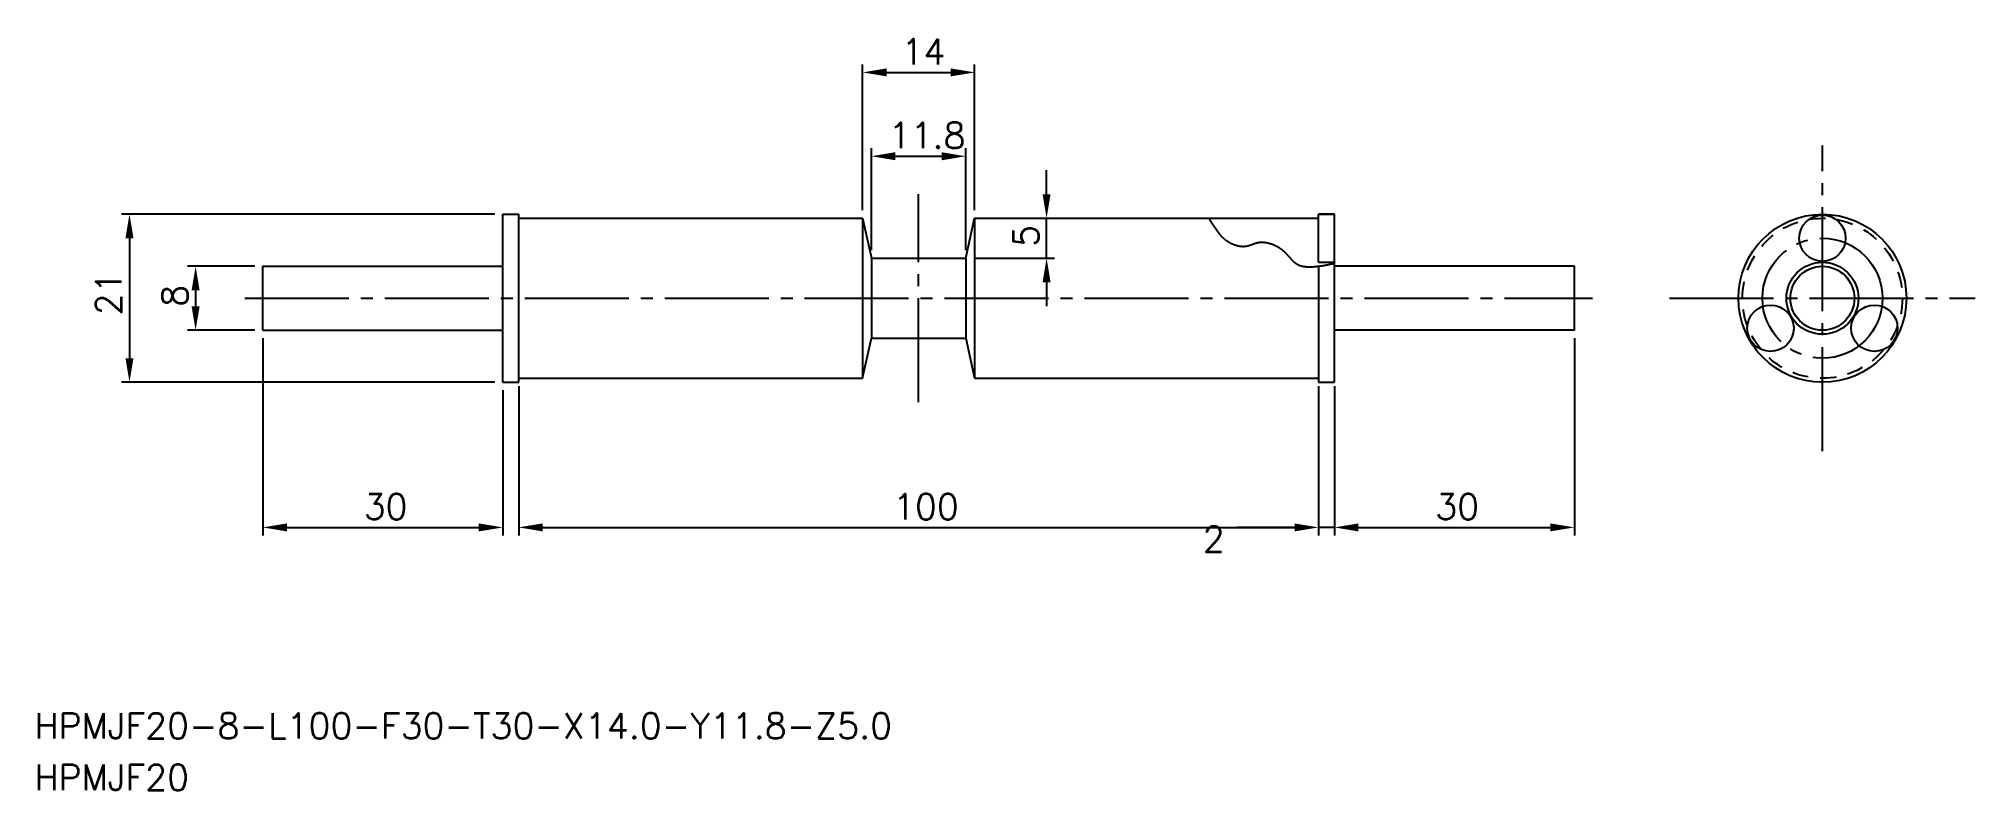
# Model space of a CAD drawing. Extents: x 14 to 256, y 87 to 181.
import ezdxf

# ---------------------------------------------------------------- set-up
doc = ezdxf.new("R2010")
doc.units = 0
doc.header["$PDMODE"] = 64
doc.linetypes.add('CENTER', pattern=[17.5, 13, -1.5, 1.5, -1.5])
doc.linetypes.add('DASHED', pattern=[3.5, 2, -1.5])
doc.layers.get('0').update_dxf_attribs({"linetype": 'CONTINUOUS'})
doc.layers.get('DEFPOINTS').update_dxf_attribs({"linetype": 'CONTINUOUS'})
doc.layers.add('CENTER', color=1, linetype='CENTER')
doc.layers.add('SIZE', color=7, linetype='CONTINUOUS')
doc.styles.get("Standard").update_dxf_attribs({"font": 'txt.shx', "bigfont": 'extfont.shx'})
doc.dimstyles.get("Standard").update_dxf_attribs({"dimtxt": 2.5, "dimasz": 2.5, "dimexe": 1.25, "dimexo": 0.625, "dimtad": 1, "dimcen": 2.5, "dimazin": 3, "dimtfac": 1, "dimtmove": 0, "dimatfit": 3})

# ---------------------------------------------------------------- blocks, each defined once
blk = doc.blocks.new('*U63')
at = {"layer": 'SIZE', "color": 0, "linetype": 'CONTINUOUS'}
blk.add_text('100', height=3.2, dxfattribs=at).set_placement((121.1, 120.66))
blk = doc.blocks.new('*D62')
at = {"layer": 'DEFPOINTS', "color": 0, "linetype": 'CONTINUOUS'}
for p in [(74.3, 138.3), (174.3, 138.3), (174.3, 119.66)]:
    blk.add_point(p, dxfattribs=at)
at = {"layer": 'SIZE', "color": 0, "linetype": 'CONTINUOUS'}
for p, q in [((74.3, 137.3), (74.3, 118.66)), ((174.3, 137.3), (174.3, 118.66)), ((77.3, 119.66), (171.3, 119.66))]:
    blk.add_line(p, q, dxfattribs=at)
for points in [[(77.3, 120.16), (77.3, 119.16), (74.3, 119.66)], [(171.3, 120.16), (171.3, 119.16), (174.3, 119.66)]]:
    blk.add_solid(points, dxfattribs=at)
at = {"layer": 'SIZE', "color": 7, "linetype": 'CONTINUOUS'}
blk.add_blockref('*U63', (0, 0), dxfattribs=at)
blk = doc.blocks.new('*U65')
at = {"layer": 'SIZE', "color": 0, "linetype": 'CONTINUOUS'}
blk.add_text('21', height=3.2, rotation=90, dxfattribs=at).set_placement((24.62, 146.16))
blk = doc.blocks.new('*D64')
at = {"layer": 'DEFPOINTS', "color": 0, "linetype": 'CONTINUOUS'}
for p in [(72.3, 158.8), (25.62, 137.8), (72.3, 137.8)]:
    blk.add_point(p, dxfattribs=at)
at = {"layer": 'SIZE', "color": 0, "linetype": 'CONTINUOUS'}
for p, q in [((71.3, 158.8), (24.62, 158.8)), ((25.62, 155.8), (25.62, 140.8)), ((71.3, 137.8), (24.62, 137.8))]:
    blk.add_line(p, q, dxfattribs=at)
for points in [[(25.12, 155.8), (26.12, 155.8), (25.62, 158.8)], [(25.12, 140.8), (26.12, 140.8), (25.62, 137.8)]]:
    blk.add_solid(points, dxfattribs=at)
at = {"layer": 'SIZE', "color": 7, "linetype": 'CONTINUOUS'}
blk.add_blockref('*U65', (0, 0), dxfattribs=at)
blk = doc.blocks.new('*U67')
at = {"layer": 'SIZE', "color": 0, "linetype": 'CONTINUOUS'}
blk.add_text('8', height=3.2, rotation=90, dxfattribs=at).set_placement((32.89, 147.23))
blk = doc.blocks.new('*D66')
at = {"layer": 'DEFPOINTS', "color": 0, "linetype": 'CONTINUOUS'}
for p in [(42.3, 152.3), (33.89, 144.3), (42.3, 144.3)]:
    blk.add_point(p, dxfattribs=at)
at = {"layer": 'SIZE', "color": 0, "linetype": 'CONTINUOUS'}
for p, q in [((41.3, 152.3), (32.89, 152.3)), ((33.89, 149.3), (33.89, 147.3)), ((41.3, 144.3), (32.89, 144.3))]:
    blk.add_line(p, q, dxfattribs=at)
for points in [[(33.39, 149.3), (34.39, 149.3), (33.89, 152.3)], [(33.39, 147.3), (34.39, 147.3), (33.89, 144.3)]]:
    blk.add_solid(points, dxfattribs=at)
at = {"layer": 'SIZE', "color": 7, "linetype": 'CONTINUOUS'}
blk.add_blockref('*U67', (0, 0), dxfattribs=at)
blk = doc.blocks.new('*U69')
at = {"layer": 'SIZE', "color": 0, "linetype": 'CONTINUOUS'}
blk.add_text('30', height=3.2, dxfattribs=at).set_placement((54.9, 120.66))
blk = doc.blocks.new('*D68')
at = {"layer": 'DEFPOINTS', "color": 0, "linetype": 'CONTINUOUS'}
for p in [(42.3, 144.3), (72.3, 137.8), (72.3, 119.66)]:
    blk.add_point(p, dxfattribs=at)
at = {"layer": 'SIZE', "color": 0, "linetype": 'CONTINUOUS'}
for p, q in [((42.3, 143.3), (42.3, 118.66)), ((72.3, 136.8), (72.3, 118.66)), ((45.3, 119.66), (69.3, 119.66))]:
    blk.add_line(p, q, dxfattribs=at)
for points in [[(45.3, 120.16), (45.3, 119.16), (42.3, 119.66)], [(69.3, 120.16), (69.3, 119.16), (72.3, 119.66)]]:
    blk.add_solid(points, dxfattribs=at)
at = {"layer": 'SIZE', "color": 7, "linetype": 'CONTINUOUS'}
blk.add_blockref('*U69', (0, 0), dxfattribs=at)
blk = doc.blocks.new('*U71')
at = {"layer": 'SIZE', "color": 0, "linetype": 'CONTINUOUS'}
blk.add_text('30', height=3.2, dxfattribs=at).set_placement((188.9, 120.66))
blk = doc.blocks.new('*D70')
at = {"layer": 'DEFPOINTS', "color": 0, "linetype": 'CONTINUOUS'}
for p in [(206.3, 144.3), (176.3, 138.3), (206.3, 119.66)]:
    blk.add_point(p, dxfattribs=at)
at = {"layer": 'SIZE', "color": 0, "linetype": 'CONTINUOUS'}
for p, q in [((206.3, 143.3), (206.3, 118.66)), ((176.3, 137.3), (176.3, 118.66)), ((179.3, 119.66), (203.3, 119.66))]:
    blk.add_line(p, q, dxfattribs=at)
for points in [[(179.3, 120.16), (179.3, 119.16), (176.3, 119.66)], [(203.3, 120.16), (203.3, 119.16), (206.3, 119.66)]]:
    blk.add_solid(points, dxfattribs=at)
at = {"layer": 'SIZE', "color": 7, "linetype": 'CONTINUOUS'}
blk.add_blockref('*U71', (0, 0), dxfattribs=at)
blk = doc.blocks.new('*U73')
at = {"color": 0, "linetype": 'CONTINUOUS'}
blk.add_text('14', height=3.2, dxfattribs=at).set_placement((122.16, 177.53))
blk = doc.blocks.new('*D72')
at = {"color": 0, "linetype": 'CONTINUOUS'}
for p, q in [((117.3, 159.3), (117.3, 177.53)), ((131.3, 159.3), (131.3, 177.53)), ((120.3, 176.53), (128.3, 176.53))]:
    blk.add_line(p, q, dxfattribs=at)
for points in [[(120.3, 177.03), (120.3, 176.03), (117.3, 176.53)], [(128.3, 177.03), (128.3, 176.03), (131.3, 176.53)]]:
    blk.add_solid(points, dxfattribs=at)
at = {"layer": 'DEFPOINTS', "color": 0, "linetype": 'CONTINUOUS'}
for p in [(131.3, 176.53), (117.3, 158.3), (131.3, 158.3)]:
    blk.add_point(p, dxfattribs=at)
at = {"layer": 'SIZE', "color": 7, "linetype": 'CONTINUOUS'}
blk.add_blockref('*U73', (0, 0), dxfattribs=at)
blk = doc.blocks.new('*U75')
at = {"color": 0, "linetype": 'CONTINUOUS'}
blk.add_text('11.8', height=3.2, dxfattribs=at).set_placement((120.56, 167.05))
blk = doc.blocks.new('*D74')
at = {"color": 0, "linetype": 'CONTINUOUS'}
for p, q in [((118.4, 154.3), (118.4, 167.05)), ((121.4, 166.05), (127.2, 166.05)), ((130.2, 154.3), (130.2, 167.05))]:
    blk.add_line(p, q, dxfattribs=at)
for points in [[(121.4, 166.55), (121.4, 165.55), (118.4, 166.05)], [(127.2, 166.55), (127.2, 165.55), (130.2, 166.05)]]:
    blk.add_solid(points, dxfattribs=at)
at = {"layer": 'DEFPOINTS', "color": 0, "linetype": 'CONTINUOUS'}
for p in [(130.2, 166.05), (118.4, 153.3), (130.2, 153.3)]:
    blk.add_point(p, dxfattribs=at)
at = {"layer": 'SIZE', "color": 7, "linetype": 'CONTINUOUS'}
blk.add_blockref('*U75', (0, 0), dxfattribs=at)
blk = doc.blocks.new('*U77')
at = {"color": 0, "linetype": 'CONTINUOUS'}
blk.add_text('5', height=3.2, rotation=90, dxfattribs=at).set_placement((139.3, 154.73))
blk = doc.blocks.new('*D76')
at = {"color": 0, "linetype": 'CONTINUOUS'}
for p, q in [((140.3, 161.3), (140.3, 164.3)), ((132.3, 158.3), (141.3, 158.3)), ((140.3, 153.3), (140.3, 158.3)), ((131.2, 153.3), (141.3, 153.3)), ((140.3, 150.3), (140.3, 147.3))]:
    blk.add_line(p, q, dxfattribs=at)
for points in [[(139.8, 161.3), (140.8, 161.3), (140.3, 158.3)], [(139.8, 150.3), (140.8, 150.3), (140.3, 153.3)]]:
    blk.add_solid(points, dxfattribs=at)
at = {"layer": 'DEFPOINTS', "color": 0, "linetype": 'CONTINUOUS'}
for p in [(131.3, 158.3), (140.3, 158.3), (130.2, 153.3)]:
    blk.add_point(p, dxfattribs=at)
at = {"layer": 'SIZE', "color": 7, "linetype": 'CONTINUOUS'}
blk.add_blockref('*U77', (0, 0), dxfattribs=at)
blk = doc.blocks.new('*D79')
at = {"layer": 'DEFPOINTS', "color": 0, "linetype": 'CONTINUOUS'}
for p in [(174.3, 137.3), (176.3, 137.3), (176.3, 119.66)]:
    blk.add_point(p, dxfattribs=at)
at = {"layer": 'SIZE', "color": 0, "linetype": 'CONTINUOUS'}
for p, q in [((174.3, 136.3), (174.3, 118.66)), ((176.3, 136.3), (176.3, 118.66)), ((171.3, 119.66), (164.16, 119.66)), ((176.3, 119.66), (174.3, 119.66)), ((179.3, 119.66), (182.3, 119.66))]:
    blk.add_line(p, q, dxfattribs=at)
for points in [[(171.3, 120.16), (171.3, 119.16), (174.3, 119.66)], [(179.3, 120.16), (179.3, 119.16), (176.3, 119.66)]]:
    blk.add_solid(points, dxfattribs=at)
at = {"layer": 'SIZE', "color": 0}
blk.add_text('2', height=3.2, dxfattribs=at).set_placement((159.83, 116.6))

msp = doc.modelspace()

# ---------------------------------------------------------------- linework, layer by layer
at = {"color": 7, "linetype": 'CONTINUOUS'}
for p, q in [((72.29809, 137.79825), (72.29809, 158.79825)), ((72.29809, 158.79825), (74.29809, 158.79825)), ((74.29809, 137.79825), (74.29809, 158.79825)), ((74.29809, 158.29825), (117.29809, 158.29825)), ((117.29809, 158.29825), (118.39809, 153.29825)), ((117.29809, 158.29825), (117.29809, 138.29825)), ((130.19809, 153.29825), (131.29809, 158.29825)), ((131.29809, 158.29825), (174.29809, 158.29825)), ((131.29809, 158.29825), (174.29809, 158.29825)), ((131.29809, 158.29825), (131.29809, 138.29825)), ((174.29809, 158.79825), (176.29809, 158.79825)), ((176.29809, 158.79825), (174.29809, 158.79825)), ((174.29809, 158.79825), (176.29809, 158.79825)), ((174.29809, 152.79825), (174.29809, 158.79825)), ((174.29809, 158.79825), (176.29809, 158.79825)), ((176.29809, 137.79825), (176.29809, 158.79825)), ((118.39809, 153.29825), (130.19809, 153.29825)), ((118.39809, 153.29825), (130.19809, 153.29825)), ((118.39809, 153.29825), (118.39809, 143.29825)), ((130.19809, 153.29825), (130.19809, 143.29825)), ((174.29809, 152.79825), (176.29809, 152.79825)), ((42.29809, 152.29825), (72.29809, 152.29825)), ((42.29809, 144.29825), (42.29809, 152.29825)), ((174.29809, 152.30891), (174.29809, 137.79825)), ((206.29809, 152.29825), (176.29809, 152.29825)), ((206.29809, 144.29825), (206.29809, 152.29825)), ((42.29809, 144.29825), (72.29809, 144.29825)), ((117.29809, 138.29825), (118.39809, 143.29825)), ((118.39809, 143.29825), (130.19809, 143.29825)), ((130.19809, 143.29825), (131.29809, 138.29825)), ((206.29809, 144.29825), (176.29809, 144.29825)), ((74.29809, 138.29825), (117.29809, 138.29825)), ((131.29809, 138.29825), (174.29809, 138.29825)), ((72.29809, 137.79825), (74.29809, 137.79825)), ((174.29809, 137.79825), (176.29809, 137.79825))]:
    msp.add_line(p, q, dxfattribs=at)
at = {"color": 3}
msp.add_polyline3d([(160.54298, 158.29825, 0), (160.56745, 158.2635, 0), (160.61745, 158.1925, 0), (160.66545, 158.1225, 0), (160.71345, 158.0535, 0), (160.75945, 157.9855, 0), (160.80545, 157.9185, 0), (160.85045, 157.8525, 0), (160.89445, 157.7875, 0), (160.93845, 157.7225, 0), (160.98045, 157.6595, 0), (161.02345, 157.5965, 0), (161.06445, 157.5345, 0), (161.10545, 157.4735, 0), (161.14545, 157.4135, 0), (161.18545, 157.3535, 0), (161.22445, 157.2955, 0), (161.26345, 157.2375, 0), (161.30245, 157.1805, 0), (161.34045, 157.1245, 0), (161.37745, 157.0685, 0), (161.41545, 157.0145, 0), (161.45245, 156.9605, 0), (161.48845, 156.9065, 0), (161.52545, 156.8545, 0), (161.56145, 156.8025, 0), (161.59745, 156.7515, 0), (161.63345, 156.7015, 0), (161.66945, 156.6525, 0), (161.70545, 156.6035, 0), (161.74045, 156.5555, 0), (161.77645, 156.5075, 0), (161.81245, 156.4605, 0), (161.84845, 156.4145, 0), (161.88445, 156.3695, 0), (161.92045, 156.3245, 0), (161.95645, 156.2805, 0), (161.99245, 156.2375, 0), (162.02945, 156.1945, 0), (162.06545, 156.1515, 0), (162.10245, 156.1105, 0), (162.14045, 156.0695, 0), (162.17845, 156.0285, 0), (162.21645, 155.9895, 0), (162.25445, 155.9495, 0), (162.29345, 155.9115, 0), (162.33345, 155.8735, 0), (162.37345, 155.8355, 0), (162.41345, 155.7985, 0), (162.45445, 155.7625, 0), (162.49645, 155.7265, 0), (162.53845, 155.6905, 0), (162.58145, 155.6555, 0), (162.62545, 155.6215, 0), (162.67045, 155.5875, 0), (162.71545, 155.5545, 0), (162.76145, 155.5215, 0), (162.80845, 155.4885, 0), (162.85545, 155.4575, 0), (162.90445, 155.4255, 0), (162.95345, 155.3945, 0), (163.00345, 155.3645, 0), (163.05345, 155.3345, 0), (163.10445, 155.3055, 0), (163.15645, 155.2765, 0), (163.20845, 155.2495, 0), (163.26145, 155.2215, 0), (163.31545, 155.1955, 0), (163.36845, 155.1695, 0), (163.42245, 155.1435, 0), (163.47745, 155.1195, 0), (163.53245, 155.0955, 0), (163.58745, 155.0725, 0), (163.64245, 155.0495, 0), (163.69845, 155.0285, 0), (163.75445, 155.0075, 0), (163.81045, 154.9875, 0), (163.86645, 154.9685, 0), (163.92345, 154.9505, 0), (163.97945, 154.9325, 0), (164.03645, 154.9165, 0), (164.09245, 154.9005, 0), (164.14945, 154.8855, 0), (164.20545, 154.8715, 0), (164.26145, 154.8585, 0), (164.31745, 154.8465, 0), (164.37345, 154.8365, 0), (164.42945, 154.8265, 0), (164.48445, 154.8175, 0), (164.54045, 154.8095, 0), (164.59545, 154.8025, 0), (164.64945, 154.7965, 0), (164.70345, 154.7925, 0), (164.75745, 154.7885, 0), (164.81145, 154.7865, 0), (164.86445, 154.7845, 0), (164.91645, 154.7845, 0), (164.96845, 154.7855, 0), (165.01945, 154.7885, 0), (165.07045, 154.7915, 0), (165.12045, 154.7965, 0), (165.16945, 154.8015, 0), (165.21845, 154.8085, 0), (165.26645, 154.8165, 0), (165.31445, 154.8255, 0), (165.36245, 154.8345, 0), (165.40945, 154.8455, 0), (165.45545, 154.8565, 0), (165.50245, 154.8685, 0), (165.54845, 154.8815, 0), (165.59345, 154.8945, 0), (165.63945, 154.9085, 0), (165.68445, 154.9225, 0), (165.72845, 154.9375, 0), (165.77345, 154.9525, 0), (165.81845, 154.9685, 0), (165.86245, 154.9835, 0), (165.90645, 154.9995, 0), (165.95145, 155.0165, 0), (165.99545, 155.0325, 0), (166.03945, 155.0485, 0), (166.08345, 155.0645, 0), (166.12745, 155.0805, 0), (166.17245, 155.0975, 0), (166.21645, 155.1125, 0), (166.26145, 155.1285, 0), (166.30545, 155.1445, 0), (166.35045, 155.1595, 0), (166.39545, 155.1735, 0), (166.44145, 155.1875, 0), (166.48645, 155.2015, 0), (166.53245, 155.2145, 0), (166.57945, 155.2275, 0), (166.62545, 155.2385, 0), (166.67245, 155.2505, 0), (166.72045, 155.2605, 0), (166.76845, 155.2695, 0), (166.81645, 155.2785, 0), (166.86545, 155.2855, 0), (166.91545, 155.2925, 0), (166.96545, 155.2975, 0), (167.01645, 155.3025, 0), (167.06745, 155.3055, 0), (167.11845, 155.3075, 0), (167.17145, 155.3095, 0), (167.22345, 155.3095, 0), (167.27645, 155.3095, 0), (167.32945, 155.3075, 0), (167.38345, 155.3045, 0), (167.43745, 155.3015, 0), (167.49145, 155.2965, 0), (167.54645, 155.2915, 0), (167.60145, 155.2855, 0), (167.65645, 155.2775, 0), (167.71245, 155.2695, 0), (167.76745, 155.2605, 0), (167.82345, 155.2505, 0), (167.87945, 155.2395, 0), (167.93545, 155.2275, 0), (167.99145, 155.2145, 0), (168.04845, 155.2015, 0), (168.10445, 155.1865, 0), (168.16145, 155.1715, 0), (168.21745, 155.1545, 0), (168.27445, 155.1375, 0), (168.33045, 155.1195, 0), (168.38645, 155.1015, 0), (168.44345, 155.0815, 0), (168.49945, 155.0615, 0), (168.55545, 155.0405, 0), (168.61145, 155.0185, 0), (168.66745, 154.9955, 0), (168.72345, 154.9715, 0), (168.77945, 154.9475, 0), (168.83445, 154.9225, 0), (168.88945, 154.8965, 0), (168.94445, 154.8695, 0), (168.99845, 154.8425, 0), (169.05245, 154.8145, 0), (169.10645, 154.7855, 0), (169.16045, 154.7565, 0), (169.21345, 154.7255, 0), (169.26645, 154.6955, 0), (169.31845, 154.6635, 0), (169.37045, 154.6315, 0), (169.42145, 154.5985, 0), (169.47245, 154.5645, 0), (169.52345, 154.5305, 0), (169.57245, 154.4955, 0), (169.62245, 154.4595, 0), (169.67045, 154.4235, 0), (169.71845, 154.3865, 0), (169.76645, 154.3495, 0), (169.81345, 154.3115, 0), (169.85945, 154.2725, 0), (169.90445, 154.2335, 0), (169.94945, 154.1935, 0), (169.99345, 154.1535, 0), (170.03645, 154.1125, 0), (170.07945, 154.0705, 0), (170.12145, 154.0285, 0), (170.16345, 153.9865, 0), (170.20445, 153.9445, 0), (170.24445, 153.9015, 0), (170.28445, 153.8585, 0), (170.32445, 153.8145, 0), (170.36345, 153.7715, 0), (170.40245, 153.7275, 0), (170.44145, 153.6835, 0), (170.47945, 153.6405, 0), (170.51845, 153.5965, 0), (170.55545, 153.5525, 0), (170.59345, 153.5095, 0), (170.63145, 153.4655, 0), (170.66945, 153.4225, 0), (170.70645, 153.3795, 0), (170.74445, 153.3365, 0), (170.78245, 153.2935, 0), (170.81945, 153.2515, 0), (170.85745, 153.2095, 0), (170.89545, 153.1685, 0), (170.93345, 153.1275, 0), (170.97245, 153.0865, 0), (171.01045, 153.0465, 0), (171.04945, 153.0075, 0), (171.08945, 152.9685, 0), (171.12845, 152.9315, 0), (171.16845, 152.8935, 0), (171.20945, 152.8575, 0), (171.25045, 152.8215, 0), (171.29145, 152.7865, 0), (171.33345, 152.7535, 0), (171.37645, 152.7205, 0), (171.41945, 152.6885, 0), (171.46345, 152.6575, 0), (171.50845, 152.6275, 0), (171.55445, 152.5985, 0), (171.60045, 152.5715, 0), (171.64745, 152.5445, 0), (171.69545, 152.5195, 0), (171.74445, 152.4955, 0), (171.79345, 152.4735, 0), (171.84445, 152.4515, 0), (171.89545, 152.4315, 0), (171.94745, 152.4125, 0), (171.99945, 152.3945, 0), (172.05245, 152.3775, 0), (172.10645, 152.3615, 0), (172.16145, 152.3465, 0), (172.21645, 152.3325, 0), (172.27145, 152.3205, 0), (172.32745, 152.3085, 0), (172.38445, 152.2975, 0), (172.44145, 152.2875, 0), (172.49845, 152.2785, 0), (172.55645, 152.2705, 0), (172.61445, 152.2625, 0), (172.67245, 152.2565, 0), (172.73145, 152.2505, 0), (172.79045, 152.2455, 0), (172.84945, 152.2415, 0), (172.90845, 152.2385, 0), (172.96845, 152.2355, 0), (173.02745, 152.2335, 0), (173.08745, 152.2325, 0), (173.14745, 152.2315, 0), (173.20645, 152.2315, 0), (173.26645, 152.2315, 0), (173.32645, 152.2325, 0), (173.38545, 152.2345, 0), (173.44545, 152.2365, 0), (173.50445, 152.2385, 0), (173.56345, 152.2415, 0), (173.62245, 152.2445, 0), (173.68145, 152.2485, 0), (173.74045, 152.2525, 0), (173.79845, 152.2575, 0), (173.85645, 152.2625, 0), (173.91345, 152.2675, 0), (173.97045, 152.2725, 0), (174.02745, 152.2785, 0), (174.08345, 152.2845, 0), (174.13945, 152.2905, 0), (174.19445, 152.2965, 0), (174.24945, 152.3035, 0), (174.30345, 152.3095, 0), (174.35645, 152.3165, 0), (174.40945, 152.3235, 0), (174.46145, 152.3305, 0), (174.51345, 152.3375, 0), (174.56345, 152.3445, 0), (174.61345, 152.3515, 0), (174.66245, 152.3575, 0), (174.71145, 152.3645, 0), (174.75945, 152.3715, 0), (174.80745, 152.3785, 0), (174.85645, 152.3865, 0), (174.90545, 152.3945, 0), (174.95645, 152.4025, 0), (175.00845, 152.4115, 0), (175.06245, 152.4205, 0), (175.11745, 152.4305, 0), (175.17645, 152.4415, 0), (175.23745, 152.4535, 0), (175.30145, 152.4665, 0), (175.36845, 152.4805, 0), (175.43945, 152.4955, 0), (175.51545, 152.5115, 0), (175.59445, 152.5285, 0), (175.67945, 152.5475, 0), (175.76945, 152.5685, 0), (175.86445, 152.5905, 0), (175.96545, 152.6145, 0), (176.07245, 152.6395, 0), (176.18545, 152.6665, 0), (176.29809, 152.69466, 0)], dxfattribs=at)
at = {"color": 7, "linetype": 'CONTINUOUS'}
for centre, radius in [((237.31309, 148.29825), 10.5), ((237.31309, 155.79825), 2.9), ((237.31309, 148.29825), 4.5), ((237.31309, 148.29825), 4.5), ((237.31309, 148.29825), 4), ((230.8179, 144.54825), 2.9), ((243.80828, 144.54825), 2.9)]:
    msp.add_circle(centre, radius, dxfattribs=at)
at = {"color": 3, "linetype": 'DASHED'}
msp.add_circle((237.31309, 148.29825), 10, dxfattribs=at)
at = {"layer": 'CENTER', "color": 1, "linetype": 'CENTER'}
for p, q in [((237.31309, 129.18617), (237.31309, 167.41033)), ((124.29809, 135.29825), (124.29809, 161.29825)), ((40.04809, 148.29825), (208.54809, 148.29825)), ((218.20101, 148.29825), (256.42518, 148.29825))]:
    msp.add_line(p, q, dxfattribs=at)
msp.add_circle((237.31309, 148.29825), 7.5, dxfattribs=at)

# ---------------------------------------------------------------- texts
at = {"color": 7, "linetype": 'CONTINUOUS'}
for s, p in [('HPMJF20-8-L100-F30-T30-X14.0-Y11.8-Z5.0', (13.72408, 93.26125)), ('HPMJF20', (13.72408, 86.80795))]:
    msp.add_text(s, height=3.2, dxfattribs=at).set_placement(p)

# ---------------------------------------------------------------- dimensions: what is measured, and where the dimension line sits
for base, p1, p2, picture, middle in [((131.29809, 176.53258), (117.29809, 158.29825), (131.29809, 158.29825), '*D72', (124.29809, 179.13258)), ((130.19809, 166.05219), (118.39809, 153.29825), (130.19809, 153.29825), '*D74', (124.29809, 168.65219))]:
    dim = msp.add_linear_dim(base=base, p1=p1, p2=p2, dimstyle='Standard', dxfattribs=at)
    dim.commit()
    dim.dimension.update_dxf_attribs({"geometry": picture, "text_midpoint": middle})
dim = msp.add_linear_dim(base=(140.30457, 158.29825), p1=(130.19809, 153.29825), p2=(131.29809, 158.29825), angle=90, dimstyle='Standard', dxfattribs=at)
dim.commit()
dim.dimension.update_dxf_attribs({"geometry": '*D76', "text_midpoint": (137.70457, 155.79825)})
at = {"layer": 'SIZE', "color": 7, "linetype": 'CONTINUOUS'}
for base, p1, p2, picture, middle in [((25.61885, 137.79825), (72.29809, 158.79825), (72.29809, 137.79825), '*D64', (23.01885, 148.29825)), ((33.88765, 144.29825), (42.29809, 152.29825), (42.29809, 144.29825), '*D66', (31.28765, 148.29825))]:
    dim = msp.add_linear_dim(base=base, p1=p1, p2=p2, angle=90, dimstyle='Standard', dxfattribs=at)
    dim.commit()
    dim.dimension.update_dxf_attribs({"geometry": picture, "text_midpoint": middle})
for base, p1, p2, picture, middle in [((72.29809, 119.66444), (42.29809, 144.29825), (72.29809, 137.79825), '*D68', (57.29809, 122.26444)), ((206.29809, 119.66444), (176.29809, 138.29825), (206.29809, 144.29825), '*D70', (191.29809, 122.26444)), ((174.29809, 119.66444), (74.29809, 138.29825), (174.29809, 138.29825), '*D62', (124.29809, 122.26444))]:
    dim = msp.add_linear_dim(base=base, p1=p1, p2=p2, dimstyle='Standard', dxfattribs=at)
    dim.commit()
    dim.dimension.update_dxf_attribs({"geometry": picture, "text_midpoint": middle})
dim = msp.add_linear_dim(base=(176.29809, 119.66444), p1=(174.29809, 137.29825), p2=(176.29809, 137.29825), dimstyle='Standard', override={"dimdec": 4, "dimtdec": 4, "dimtmove": 0, "dimtzin": 0}, dxfattribs=at)
dim.commit()
dim.dimension.update_dxf_attribs({"geometry": '*D79', "text_midpoint": (166.23142, 119.66444), "dimtype": 128})

doc.saveas('drawing.dxf')
